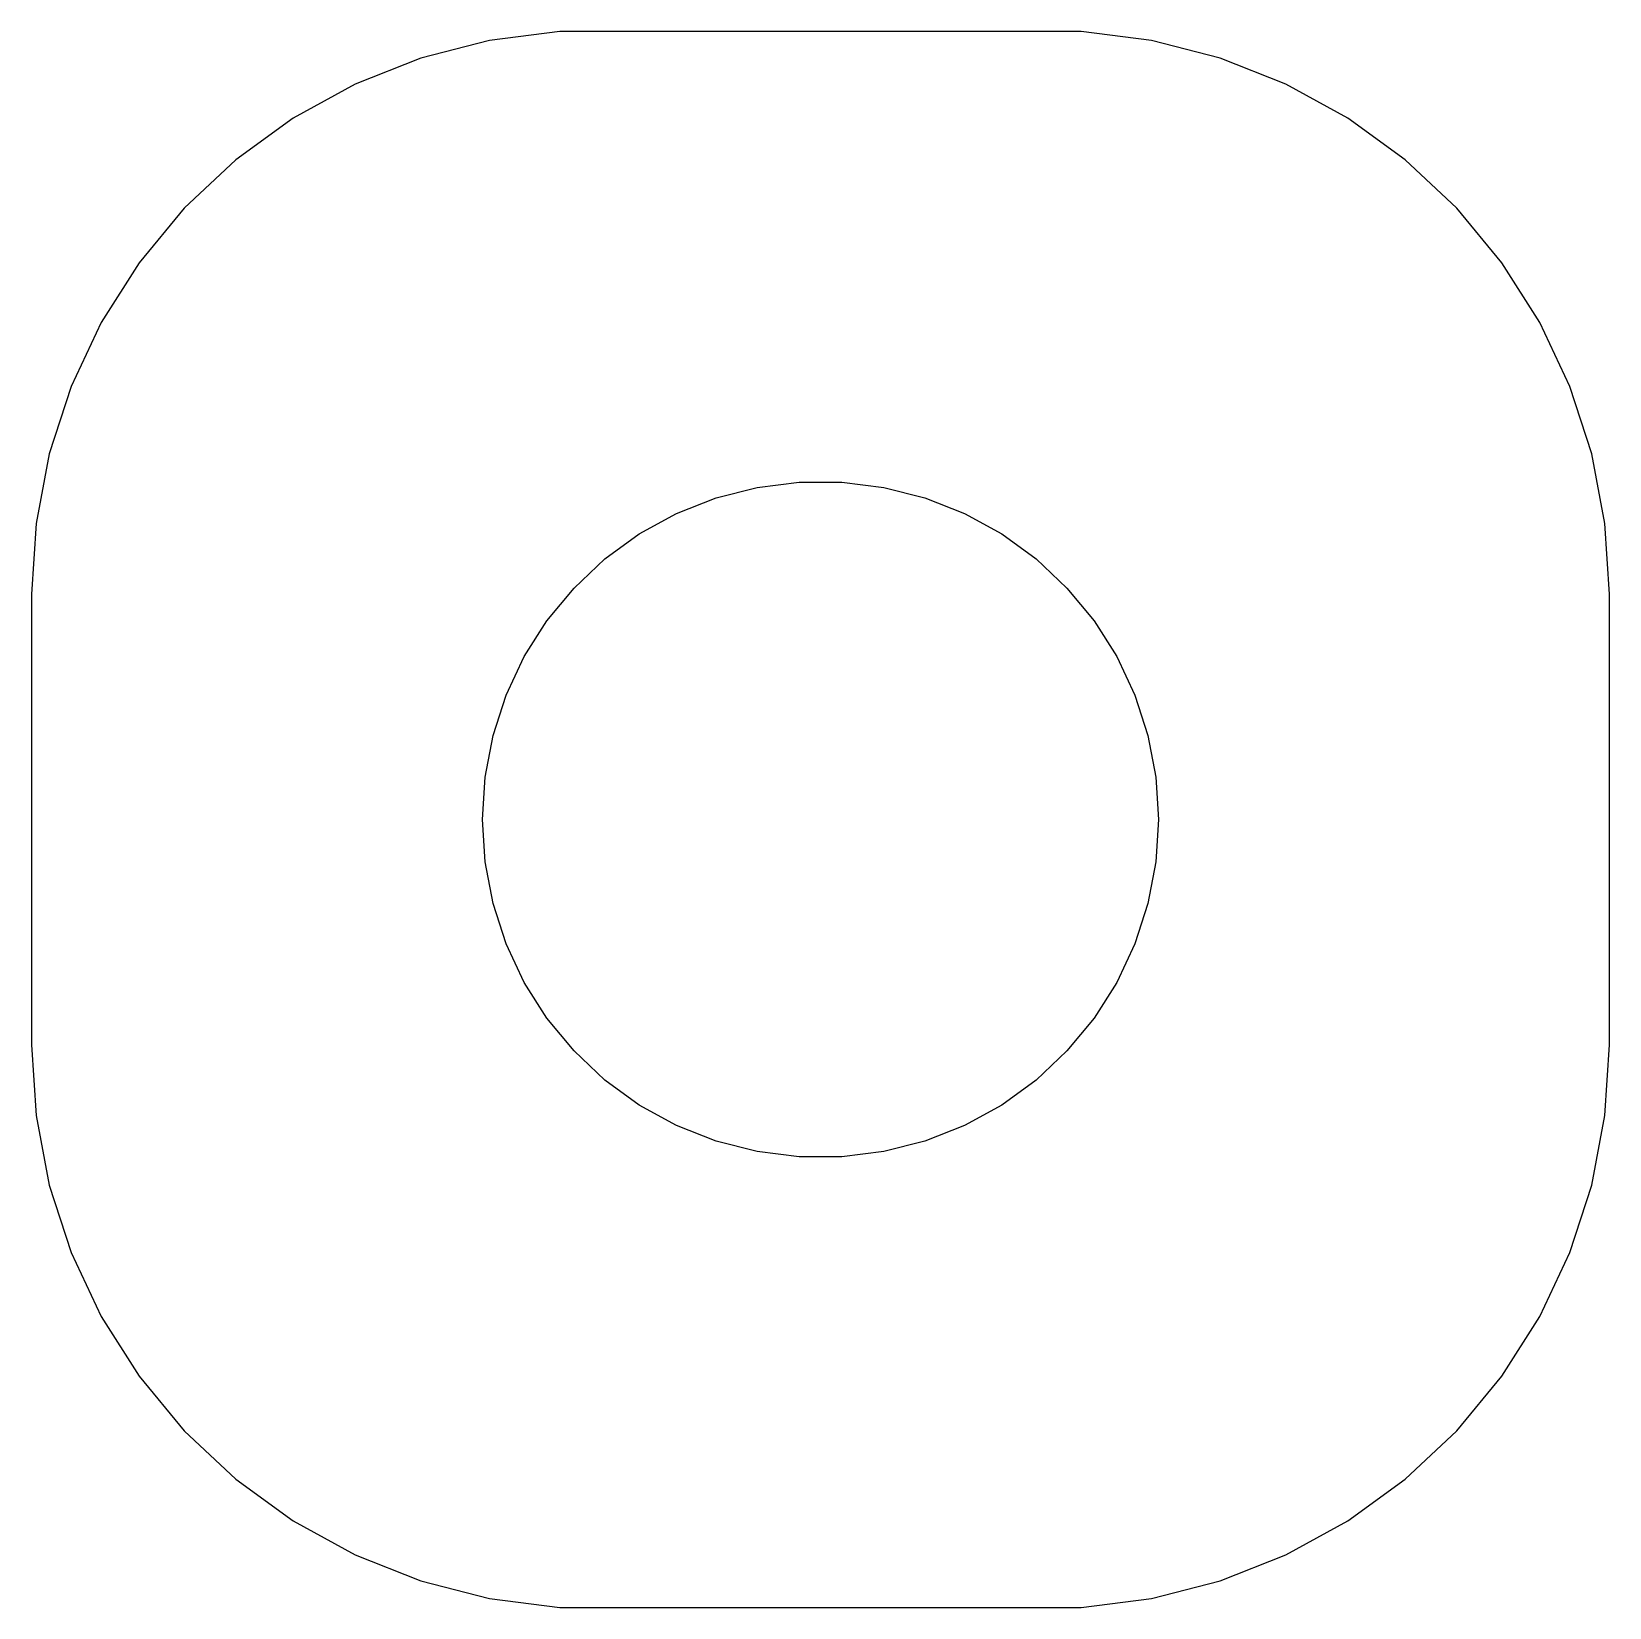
# Model space of a CAD drawing. Header units: metres. Extents: x -3.5 to 3.5, y 44.5 to 75.5.
# Drawn here: x -3.5 to 3.5, y 68.5 to 75.5 of the extents above.
import ezdxf

# ---------------------------------------------------------------- set-up
doc = ezdxf.new("R2010")
doc.units = ezdxf.units.M

msp = doc.modelspace()

# ---------------------------------------------------------------- linework, layer by layer
for p, q in [((-1.15697, 75.4951), (-1.46844, 75.4557)), ((1.15697, 75.4951), (-1.15697, 75.4951)), ((1.46844, 75.4557), (1.15697, 75.4951)), ((-1.46844, 75.4557), (-1.77254, 75.3776)), ((1.77254, 75.3776), (1.46844, 75.4557)), ((-1.77254, 75.3776), (-2.06444, 75.2621)), ((2.06444, 75.2621), (1.77254, 75.3776)), ((-2.06444, 75.2621), (-2.33955, 75.1108)), ((2.33955, 75.1108), (2.06444, 75.2621)), ((-2.33955, 75.1108), (-2.59355, 74.9263)), ((2.59355, 74.9263), (2.33955, 75.1108)), ((-2.59355, 74.9263), (-2.82242, 74.7114)), ((2.82242, 74.7114), (2.59355, 74.9263)), ((-2.82242, 74.7114), (-3.02254, 74.4695)), ((3.02254, 74.4695), (2.82242, 74.7114)), ((-3.02254, 74.4695), (-3.19077, 74.2044)), ((3.19077, 74.2044), (3.02254, 74.4695)), ((-3.19077, 74.2044), (-3.32443, 73.9203)), ((3.32443, 73.9203), (3.19077, 74.2044)), ((-3.32443, 73.9203), (-3.42145, 73.6217)), ((3.42145, 73.6217), (3.32443, 73.9203)), ((-3.42145, 73.6217), (-3.48029, 73.3133)), ((3.48029, 73.3133), (3.42145, 73.6217)), ((-0.463516, 73.4266), (-0.281067, 73.4734)), ((-0.281067, 73.4734), (-0.094177, 73.497)), ((-0.094177, 73.497), (0.094177, 73.497)), ((0.094177, 73.497), (0.281067, 73.4734)), ((0.281067, 73.4734), (0.463516, 73.4266)), ((-0.638657, 73.3572), (-0.463516, 73.4266)), ((0.463516, 73.4266), (0.638657, 73.3572)), ((-3.48029, 73.3133), (-3.5, 73)), ((-0.803726, 73.2665), (-0.638657, 73.3572)), ((0.638657, 73.3572), (0.803726, 73.2665)), ((3.5, 73), (3.48029, 73.3133)), ((-0.956131, 73.1558), (-0.803726, 73.2665)), ((0.803726, 73.2665), (0.956131, 73.1558)), ((-1.09344, 73.0268), (-0.956131, 73.1558)), ((0.956131, 73.1558), (1.09344, 73.0268)), ((-1.21352, 72.8817), (-1.09344, 73.0268)), ((1.09344, 73.0268), (1.21352, 72.8817)), ((-3.5, 73), (-3.5, 71)), ((3.5, 71), (3.5, 73)), ((-1.31445, 72.7226), (-1.21352, 72.8817)), ((1.21352, 72.8817), (1.31445, 72.7226)), ((-1.39465, 72.5522), (-1.31445, 72.7226)), ((1.31445, 72.7226), (1.39465, 72.5522)), ((-1.45287, 72.373), (-1.39465, 72.5522)), ((1.39465, 72.5522), (1.45287, 72.373)), ((-1.48816, 72.188), (-1.45287, 72.373)), ((1.45287, 72.373), (1.48816, 72.188)), ((-1.5, 72), (-1.48816, 72.188)), ((1.48816, 72.188), (1.5, 72)), ((-1.48816, 71.812), (-1.5, 72)), ((1.5, 72), (1.48816, 71.812)), ((-1.45287, 71.627), (-1.48816, 71.812)), ((1.48816, 71.812), (1.45287, 71.627)), ((-1.39465, 71.4478), (-1.45287, 71.627)), ((1.45287, 71.627), (1.39465, 71.4478)), ((-1.31445, 71.2774), (-1.39465, 71.4478)), ((1.39465, 71.4478), (1.31445, 71.2774)), ((-1.21352, 71.1183), (-1.31445, 71.2774)), ((1.31445, 71.2774), (1.21352, 71.1183)), ((-1.09344, 70.9732), (-1.21352, 71.1183)), ((1.21352, 71.1183), (1.09344, 70.9732)), ((-3.5, 71), (-3.48029, 70.6867)), ((3.48029, 70.6867), (3.5, 71)), ((-0.956131, 70.8442), (-1.09344, 70.9732)), ((1.09344, 70.9732), (0.956131, 70.8442)), ((-0.803726, 70.7335), (-0.956131, 70.8442)), ((0.956131, 70.8442), (0.803726, 70.7335)), ((-0.638657, 70.6428), (-0.803726, 70.7335)), ((0.803726, 70.7335), (0.638657, 70.6428)), ((-3.48029, 70.6867), (-3.42145, 70.3783)), ((-0.463516, 70.5734), (-0.638657, 70.6428)), ((0.638657, 70.6428), (0.463516, 70.5734)), ((3.42145, 70.3783), (3.48029, 70.6867)), ((-0.281067, 70.5266), (-0.463516, 70.5734)), ((0.463516, 70.5734), (0.281067, 70.5266)), ((-0.094177, 70.503), (-0.281067, 70.5266)), ((0.094177, 70.503), (-0.094177, 70.503)), ((0.281067, 70.5266), (0.094177, 70.503)), ((-3.42145, 70.3783), (-3.32443, 70.0797)), ((3.32443, 70.0797), (3.42145, 70.3783)), ((-3.32443, 70.0797), (-3.19077, 69.7956)), ((3.19077, 69.7956), (3.32443, 70.0797)), ((-3.19077, 69.7956), (-3.02254, 69.5305)), ((3.02254, 69.5305), (3.19077, 69.7956)), ((-3.02254, 69.5305), (-2.82242, 69.2886)), ((2.82242, 69.2886), (3.02254, 69.5305)), ((-2.82242, 69.2886), (-2.59355, 69.0737)), ((2.59355, 69.0737), (2.82242, 69.2886)), ((-2.59355, 69.0737), (-2.33955, 68.8892)), ((2.33955, 68.8892), (2.59355, 69.0737)), ((-2.33955, 68.8892), (-2.06444, 68.7379)), ((2.06444, 68.7379), (2.33955, 68.8892)), ((-2.06444, 68.7379), (-1.77254, 68.6224)), ((1.77254, 68.6224), (2.06444, 68.7379)), ((-1.77254, 68.6224), (-1.46844, 68.5443)), ((1.46844, 68.5443), (1.77254, 68.6224)), ((-1.46844, 68.5443), (-1.15697, 68.5049)), ((1.15697, 68.5049), (1.46844, 68.5443)), ((-1.15697, 68.5049), (1.15697, 68.5049))]:
    msp.add_line(p, q)

doc.saveas('drawing.dxf')
